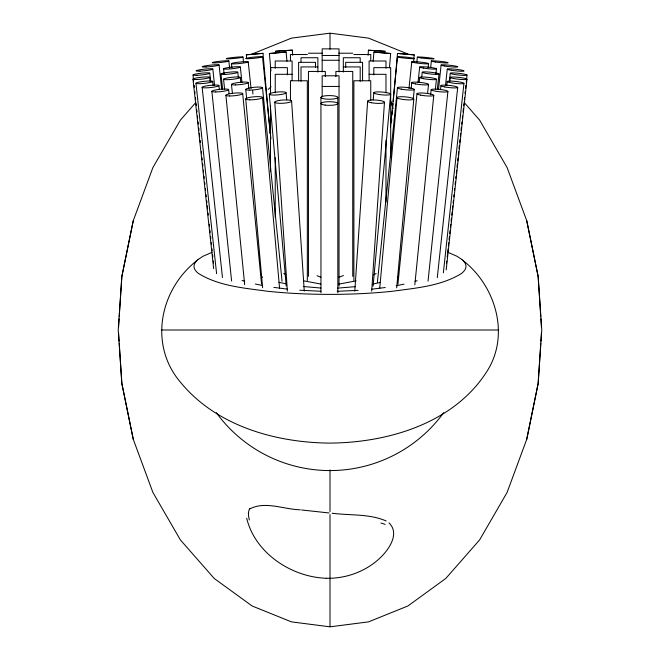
<?xml version="1.0" encoding="UTF-8"?>
<svg xmlns="http://www.w3.org/2000/svg" width="660" height="660" viewBox="0 0 660 660"><rect width="100%" height="100%" fill="white"/><g stroke="black" fill="none" stroke-linecap="round" stroke-linejoin="round"><path stroke-width="0.99" d="M118.594 326.939L119.13 318.788M119.262 316.75L121.927 275.987L133.254 220.737L152.889 167.574L180.37 120.112L195.938 102.374M368.074 55.357L368.437 50.209L385.242 51.323L368.412 50.218M540.738 343.249L538.073 384.013L526.746 439.263L507.111 492.426L479.63 539.888L445.797 578.449L407.888 605.987L368.503 621.877L330 626.827L291.497 621.877L252.112 605.987L214.203 578.449L180.37 539.888L152.889 492.426L133.254 439.263L121.927 384.013L119.262 343.249M540.87 341.212L541.406 333.061M354.791 291.184L367.645 101.162M371.687 291.2L384.475 102.209M133.254 220.737L121.762 277.043L118.231 330L121.762 382.957L133.254 439.263M526.746 439.263L538.238 382.957L541.769 330L538.238 277.043L526.746 220.737L507.111 167.574L479.63 120.112L464.062 102.374M373.114 61.306L373.939 52.057L390.637 53.485L389.474 67.889M391.413 122.075L391.685 119.006M392.048 114.906L392.411 110.806M392.593 108.751L393.046 103.628M393.228 101.582L397.477 53.419L414.216 54.854L413.638 62.09M373.189 99.874L373.849 92.697M373.082 286.135L390.646 94.24A8.431 1.402 5.2 0 0 378.172 91.872A8.431 1.402 5.2 0 0 377.924 94.289A8.431 1.402 5.2 0 0 390.646 94.24M379.723 288.354L397.015 97.515M396.701 287.875L413.803 99.082A8.431 1.419 5.2 0 0 401.453 96.698A8.431 1.419 5.2 0 0 400.966 99.115A8.431 1.419 5.2 0 0 413.803 99.082M416.823 62.254L417.326 57.139M397.93 284.188L416.988 93.695M414.818 284.798L433.777 95.329M390.439 127.388L397.501 56.834M377.388 282.505L397.468 87.755M413.292 98.645L414.249 89.422M430.733 67.171L431.368 61.025M430.601 94.809L431.137 89.686M428.035 281.168L447.909 91.435A8.431 1.171 6 0 0 435.946 89.133A8.431 1.171 6 0 0 434.742 91.031A8.431 1.171 6 0 0 447.884 91.517M408.986 88.498L411.79 61.858M428.126 67.766L428.563 63.665A8.431 0.676 6 0 0 416.221 61.743A8.431 0.676 6 0 0 415.742 62.881A8.431 0.676 6 0 0 428.563 63.665M438.487 89.653L441.103 65.068M411.114 88.778L411.774 82.64M418.027 82.376L419.686 67.023M427.556 93.58L428.546 84.373M435.905 73.953L436.458 68.838M440.501 89.743L440.946 85.651M445.5 85.511L447.265 69.143M437.291 277.654L457.71 87.384M419.133 82.558L419.686 77.434M421.682 77.302L422.235 72.196M435.344 89.496L436.458 79.249M437.316 89.405L438.991 74.077A8.431 0.883 6.2 0 0 426.739 71.932A8.431 0.883 6.2 0 0 426.112 73.392A8.431 0.883 6.2 0 0 438.991 74.077M446.746 85.585L447.191 81.485M449.369 81.427L450.26 73.252M449.782 81.469L450.227 77.368M443.363 272.795L463.947 83.358A8.431 0.998 6.2 0 0 451.654 81.114A8.431 0.998 6.2 0 0 451.11 82.797A8.431 0.998 6.2 0 0 463.947 83.358M446.531 263.167L446.754 261.121M447.199 257.037L447.538 253.968M447.76 251.922L448.09 248.853M448.429 245.792L448.759 242.723M449.097 239.654L449.427 236.593M449.765 233.524L450.095 230.455M450.433 227.395L450.763 224.326M451.102 221.257L451.432 218.196M451.77 215.127L452.1 212.058M452.438 208.997L452.768 205.928M453.106 202.859L453.329 200.813M453.775 196.73L453.997 194.683M454.443 190.591L454.666 188.554M455.111 184.462L455.441 181.393M455.779 178.332L456.002 176.286M456.332 173.217L456.67 170.148M457.001 167.087L457.339 164.018M457.669 160.949L458.007 157.888M458.337 154.819L458.675 151.75M459.005 148.69L459.343 145.621M459.673 142.552L460.012 139.491M460.342 136.422L460.68 133.353M461.01 130.292L461.348 127.223M461.678 124.154L461.901 122.108M462.346 118.024L462.569 115.979M463.015 111.886L463.353 108.826M463.683 105.757L463.906 103.711M464.351 99.627L464.574 97.581M465.019 93.489L465.242 91.443M465.581 88.382L465.91 85.313M466.249 82.244L467.024 75.091A8.431 0.858 6.2 0 0 454.608 72.979A8.431 0.858 6.2 0 0 454.294 74.44A8.431 0.858 6.2 0 0 467.024 75.091M446.185 269.874L466.991 79.233A8.431 0.932 6.2 0 0 454.633 77.047A8.431 0.932 6.2 0 0 454.212 78.622A8.431 0.932 6.2 0 0 466.991 79.233M391.735 120.607L391.05 121.58M292.314 50.135L275.517 51.265L292.347 50.143L292.685 55.283M270.938 70.966L269.396 53.518L286.093 52L286.993 61.273M286.126 52.082L269.363 53.551M196.82 260.626C159.737 289.699 148.673 344.586 180.221 381.95C215.993 425.865 275.22 442.654 330 443.108C388.41 442.612 453.742 423.291 486.775 371.638C510.287 335.296 495.874 286.168 463.18 260.626M268.141 89.43L271.062 86.773M250 508.81C265.46 500.816 283.981 509.487 300.267 509.792M246.477 57.931L246.452 54.722L262.993 53.328L270.138 133.27M262.993 53.353L246.205 54.854M198.025 259.537L203.016 256.262L212.099 252.326M414.274 54.912L397.485 53.444M376.15 273.479L373.824 274.808M397.378 277.274L398.285 276.887M343.447 275.534L338.852 277.283M252.112 54.013L291.497 38.123L330 33.173L368.503 38.123L407.888 54.013M390.695 53.567L373.939 52.107M417.112 280.731L415.024 281.366M356.144 280.896L338.877 284.08M380.465 282.447L373.346 283.948M404.019 284.163L396.148 285.747M385.234 287.529L371.712 289.195M355.476 286.654L337.714 288.123M358.108 290.375L337.186 291.291M269.791 132.94L270.715 132.924M308.451 53.212L322.402 53.212M338.795 53.212L352.753 53.212M307.312 54.532L290.45 54.532L290.45 60.712M353.884 54.532L370.755 54.532L370.755 60.712M322.171 55.473L339.034 55.473M322.171 60.274L339.034 60.274M317.873 66.924L301.01 66.924L301.01 81.337M343.324 66.924L360.195 66.924L360.195 81.337M292.091 74.308L275.228 74.308L275.228 92.846M369.105 74.308L385.976 74.308L385.976 92.846M322.171 86.435L339.034 86.435M161.32 330L498.68 330M320.933 291.25L299.747 290.218M326.254 578.275C291.431 577.096 254.983 553.072 246.7 518.224M320.9 288.057L303.361 286.514M332.062 513.216C349.998 515.608 369.204 513.595 386.158 520.963M329.15 512.968L301.612 509.974M287.281 289.088L273.884 287.397M320.785 284.039L303.435 280.789M262.639 285.524L255.37 284.031M285.78 283.775L279.568 282.455A233.524 25.195 0 0 1 278.875 282.29M244.687 281.275L242.071 280.467M320.884 277.192L317.08 275.764M447.901 252.326L456.984 256.262L461.975 259.537M261.772 276.911L262.639 277.274M285.664 274.543L283.775 273.438M388.971 522.852C400.315 533.734 388.525 550.217 379.442 558.541C366.118 570.892 348.109 577.846 330 578.267A18.307 4.117 1.5 0 1 326.246 578.259M390.365 100.353L391.9 103.719M391.413 104.165L392.444 106.697M392.758 107.638L393.022 108.57M526.746 220.737L538.073 275.987L540.738 316.75M237.765 72.204L238.326 77.327M221.001 74.06L222.684 89.438M209.764 73.153L210.655 81.32M209.74 77.335A8.431 0.949 -6.2 0 1 197.01 79.505A8.431 0.949 -6.2 0 1 197.323 77.814A8.431 0.949 -6.2 0 1 209.74 77.335L210.185 81.436M193.009 75.034L193.677 81.163M194.123 85.247L194.345 87.293M194.791 91.385L195.013 93.423M195.459 97.515L195.682 99.561M196.127 103.645L196.35 105.691M196.795 109.774L197.018 111.82M197.464 115.904L197.686 117.95M198.132 122.042L198.355 124.08M198.8 128.172L199.023 130.21M199.361 133.279L199.7 136.348M200.145 140.431L200.368 142.477M201.366 151.676L201.589 153.714M202.034 157.806L202.257 159.852M202.702 163.936L202.925 165.982M203.371 170.065L203.593 172.112M204.039 176.195L204.262 178.241M204.707 182.333L204.938 184.371M205.384 188.463L205.606 190.501M206.052 194.593L206.275 196.639M206.72 200.722L206.943 202.768M207.273 205.829L207.611 208.898M208.057 212.982L208.279 215.028M209.278 224.227L209.5 226.273M209.946 230.357L210.169 232.402M210.623 236.486L210.845 238.532M211.291 242.624L211.513 244.662M211.959 248.754L212.182 250.792M212.627 254.884L212.85 256.93M213.296 261.013L213.518 263.06M192.976 79.101L213.65 268.678M240.314 67.031A8.431 0.833 -6.2 0 1 227.684 69.102A8.431 0.833 -6.2 0 1 227.791 67.642A8.431 0.833 -6.2 0 1 240.314 67.031L241.981 82.368M240.306 77.451A8.431 1.023 -6.2 0 1 227.667 79.678A8.431 1.023 -6.2 0 1 227.791 77.88A8.431 1.023 -6.2 0 1 240.306 77.451L240.867 82.566M223.55 68.822L224.103 73.936M223.542 79.225L224.648 89.455M212.817 69.044L214.591 85.404M212.726 81.46A8.431 1.023 -6.2 0 1 200.062 83.68A8.431 1.023 -6.2 0 1 200.236 81.881A8.431 1.023 -6.2 0 1 212.726 81.46L213.172 85.552M195.954 83.226L216.596 273.644M248.209 61.908A8.431 0.726 -6.1 0 1 235.257 63.855A8.431 0.726 -6.1 0 1 236.049 62.502A8.431 0.726 -6.1 0 1 248.209 61.908L251.064 88.473M248.209 82.591L248.861 88.721M231.454 63.657L231.891 67.757M231.446 84.422L232.427 93.621M219.054 64.969L221.677 89.546M218.905 85.552A8.431 1.097 -6.1 0 1 206.357 87.838A8.431 1.097 -6.1 0 1 206.291 85.924A8.431 1.097 -6.1 0 1 218.905 85.552L219.343 89.644M202.133 87.326L222.461 277.546M228.871 60.968A8.431 0.643 -5.9 0 1 216.2 62.824A8.431 0.643 -5.9 0 1 216.373 61.694A8.431 0.643 -5.9 0 1 228.871 60.968L229.614 68.145M228.632 89.587L229.061 93.687M211.86 91.377L231.611 281.061M262.515 56.867A8.431 0.594 -5.8 0 1 249.496 58.649A8.431 0.594 -5.8 0 1 250.412 57.519A8.431 0.594 -5.8 0 1 262.515 56.867L270.922 138.872M262.498 87.697L282.051 281.3M245.734 89.463L246.667 98.686M243.004 57.049A8.431 0.536 -5.7 0 1 230.439 58.756A8.431 0.536 -5.7 0 1 230.389 57.832A8.431 0.536 -5.7 0 1 243.004 57.049L243.515 62.164M242.69 93.604L261.566 284.056M225.901 95.271L244.678 284.699M262.507 97.424L279.592 288.337M245.718 98.926L262.622 287.785M286.077 92.738A8.431 1.444 -5 0 1 273.454 95.065A8.431 1.444 -5 0 1 273.496 92.557A8.431 1.444 -5 0 1 286.077 92.738L286.712 99.916M269.272 94.174L286.217 285.978M540.87 318.788L541.406 326.939M291.596 101.087A8.431 1.625 -3.8 0 1 278.941 103.298A8.431 1.625 -3.8 0 1 279.007 100.477A8.431 1.625 -3.8 0 1 291.596 101.087L304.26 291.093M274.766 102.151L287.364 291.134M118.594 333.061L119.13 341.212M390.687 157.245L390.687 67.65L373.816 67.65L373.816 74.86M385.976 68.203L385.976 61L369.105 61L369.105 80.561M385.976 140.209L385.976 202.001M370.747 100.337L370.747 80.767L353.884 80.767L353.884 280.549M362.571 80.866L362.571 62.329L345.7 62.329L345.7 67.485M360.187 61.858L360.187 57.742L343.324 57.742L343.324 72.072M352.745 276.375L352.745 71.445L335.882 71.445L335.882 76.593M339.034 71.948L339.034 48.865L322.171 48.865L322.171 71.948M339.034 286.209L339.034 75.793L322.171 75.793L322.171 96.731M337.813 97.4A8.431 1.807 0 0 1 325.149 98.967A8.431 1.807 0 0 1 325.165 95.832A8.431 1.807 0 0 1 337.813 97.4L337.829 292.751M330 33.784L330 49.294M330 469.887L330 511.549M330 514.577L330 626.216M325.322 76.593L325.322 71.445L308.451 71.445L308.451 276.375M320.941 97.4L320.966 292.751M317.873 72.072L317.873 57.742L301.01 57.742L301.01 61.858M315.496 67.477L315.496 62.329L298.625 62.329L298.625 80.866M307.321 280.549L307.321 80.767L290.45 80.767L290.45 100.337M292.099 80.561L292.099 61L275.228 61L275.228 68.203M287.38 74.86L287.38 67.65L270.517 67.65L270.517 94.429M275.228 157.715L275.228 217.445M270.517 105.757L270.517 171.658M461.909 259.537A488.854 52.734 0 0 1 461.373 273.537C440.781 286.234 415.643 288.049 392.18 291.283C371.53 293.452 350.757 294.368 330 294.385C309.243 294.368 288.469 293.452 267.82 291.283C244.34 288.057 219.211 286.209 198.586 273.537A488.854 52.734 0 0 1 198.091 259.537M443.718 412.624A140.563 140.563 0 0 1 216.282 412.624M252.962 94.034A600.22 104.148 -8.3 0 1 252.73 90.676M381.01 523.05A928.942 96.896 -21.2 0 1 385.11 524.403M249.389 519.956A905.116 90.668 33.4 0 1 249.695 508.612M401.503 57.725A8.431 0.553 5.7 0 0 414.274 58.534A8.431 0.553 5.7 0 0 401.882 56.801A8.431 0.553 5.7 0 0 401.503 57.725M423.316 68.071A8.431 0.784 6.2 0 0 436.433 68.888A8.431 0.784 6.2 0 0 424.471 66.833A8.431 0.784 6.2 0 0 423.316 68.071M423.324 78.639A8.431 0.973 6.2 0 0 436.433 79.316A8.431 0.973 6.2 0 0 424.462 77.063A8.431 0.973 6.2 0 0 423.324 78.639M415.569 83.935A8.431 1.081 6.1 0 0 428.53 84.455A8.431 1.081 6.1 0 0 416.369 82.137A8.431 1.081 6.1 0 0 415.569 83.935M401.214 89.133A8.431 1.213 5.9 0 0 414.233 89.512A8.431 1.213 5.9 0 0 402.121 87.12A8.431 1.213 5.9 0 0 401.214 89.133M249.736 90.09A8.431 1.254 -5.8 0 0 262.507 87.788A8.431 1.254 -5.8 0 0 250.107 87.862A8.431 1.254 -5.8 0 0 249.736 90.09M235.397 84.925A8.431 1.13 -6.1 0 0 248.209 82.665A8.431 1.13 -6.1 0 0 235.876 82.912A8.431 1.13 -6.1 0 0 235.397 84.925M224.878 74.407A8.431 0.932 -6.2 0 0 237.765 72.27A8.431 0.932 -6.2 0 0 225.514 72.715A8.431 0.932 -6.2 0 0 224.878 74.407M421.121 57.94A8.431 0.52 5.6 0 0 434.098 58.798A8.431 0.52 5.6 0 0 421.93 57.123A8.431 0.52 5.6 0 0 421.121 57.94M435.278 61.982A8.431 0.619 5.9 0 0 448.132 62.791A8.431 0.619 5.9 0 0 435.839 60.951A8.431 0.619 5.9 0 0 435.278 61.982M444.815 66.049A8.431 0.709 6.1 0 0 457.858 66.883A8.431 0.709 6.1 0 0 445.797 64.919A8.431 0.709 6.1 0 0 444.815 66.049M451.374 70.273A8.431 0.784 6.2 0 0 464.038 70.958A8.431 0.784 6.2 0 0 451.547 68.921A8.431 0.784 6.2 0 0 451.374 70.273M444.749 86.947A8.431 1.081 6.1 0 0 457.702 87.458A8.431 1.081 6.1 0 0 445.533 85.148A8.431 1.081 6.1 0 0 444.749 86.947M420.7 95.122A8.431 1.279 5.7 0 0 433.752 95.419A8.431 1.279 5.7 0 0 421.69 93.002A8.431 1.279 5.7 0 0 420.7 95.122M371.448 102.745A8.431 1.617 3.9 0 0 384.458 102.325A8.431 1.617 3.9 0 0 372.265 99.99A8.431 1.617 3.9 0 0 371.448 102.745M325.157 105.088A8.431 1.807 0 0 0 337.821 103.521A8.431 1.807 0 0 0 325.174 101.953A8.431 1.807 0 0 0 325.157 105.088M249.769 99.833A8.431 1.427 -5.1 0 0 262.515 97.523A8.431 1.427 -5.1 0 0 250.066 97.317A8.431 1.427 -5.1 0 0 249.769 99.833M229.705 95.972A8.431 1.295 -5.7 0 0 242.674 93.695A8.431 1.295 -5.7 0 0 230.505 93.646A8.431 1.295 -5.7 0 0 229.705 95.972M215.779 91.946A8.431 1.188 -5.9 0 0 228.632 89.669A8.431 1.188 -5.9 0 0 216.332 89.826A8.431 1.188 -5.9 0 0 215.779 91.946M196.985 75.314A8.431 0.883 -6.2 0 0 209.764 73.21A8.431 0.883 -6.2 0 0 197.398 73.738A8.431 0.883 -6.2 0 0 196.985 75.314M199.972 71.131A8.431 0.808 -6.2 0 0 212.817 69.102A8.431 0.808 -6.2 0 0 200.516 69.671A8.431 0.808 -6.2 0 0 199.972 71.131M206.093 66.974A8.431 0.726 -6.1 0 0 219.046 65.026A8.431 0.726 -6.1 0 0 206.869 65.621A8.431 0.726 -6.1 0 0 206.093 66.974"/></g></svg>
